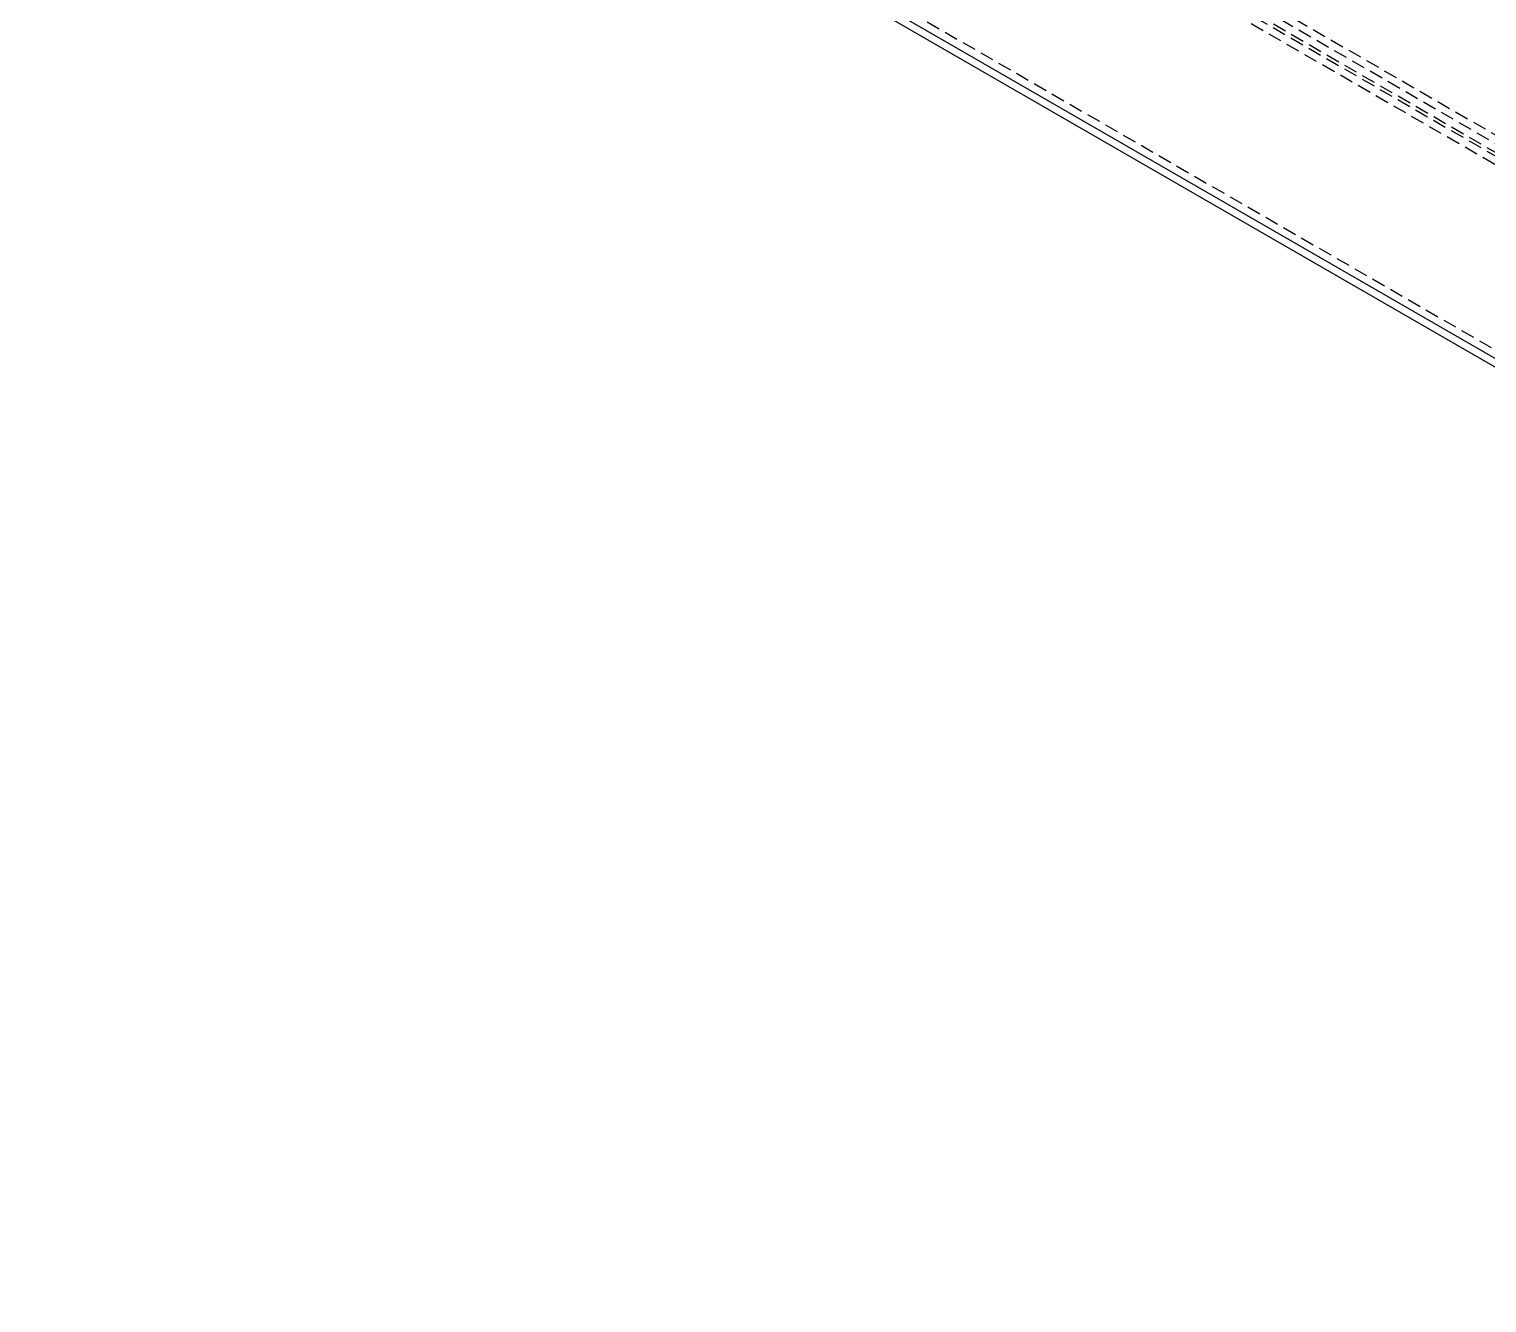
# Model space of a CAD drawing. Header units: millimetres. Extents: x 13106 to 40242, y 18888 to 28426.
# Drawn here: x 22907.6 to 23042.6, y 19741.3 to 19859.2 of the extents above; entities that cross this region are included whole.
import ezdxf

# ---------------------------------------------------------------- set-up
doc = ezdxf.new("R2010")
doc.units = ezdxf.units.MM
doc.linetypes.add('HIDDEN', pattern=[1.905, 1.27, -0.635])
doc.layers.add('DEFAULT_2', color=8, linetype='HIDDEN')

msp = doc.modelspace()

# ---------------------------------------------------------------- linework, layer by layer
at = {"color": 3, "linetype": 'Continuous'}
msp.add_line((23193.439, 19742.09), (22907.569, 19907.133), dxfattribs=at)
at = {"color": 7, "linetype": 'Continuous'}
msp.add_line((23193.439, 19741.273), (22907.569, 19906.317), dxfattribs=at)
at = {"layer": 'DEFAULT_2', "color": 8, "linetype": 'HIDDEN'}
for p, q in [((22909.365, 19926.835), (23227.564, 19743.127)), ((23226.857, 19741.902), (22908.658, 19925.61)), ((23227.564, 19742.31), (22909.365, 19926.019)), ((22917.214, 19920.344), (23185.209, 19765.621)), ((23185.209, 19764.805), (22917.214, 19919.528)), ((22908.276, 19907.542), (23194.147, 19742.498))]:
    msp.add_line(p, q, dxfattribs=at)

doc.saveas('drawing.dxf')
